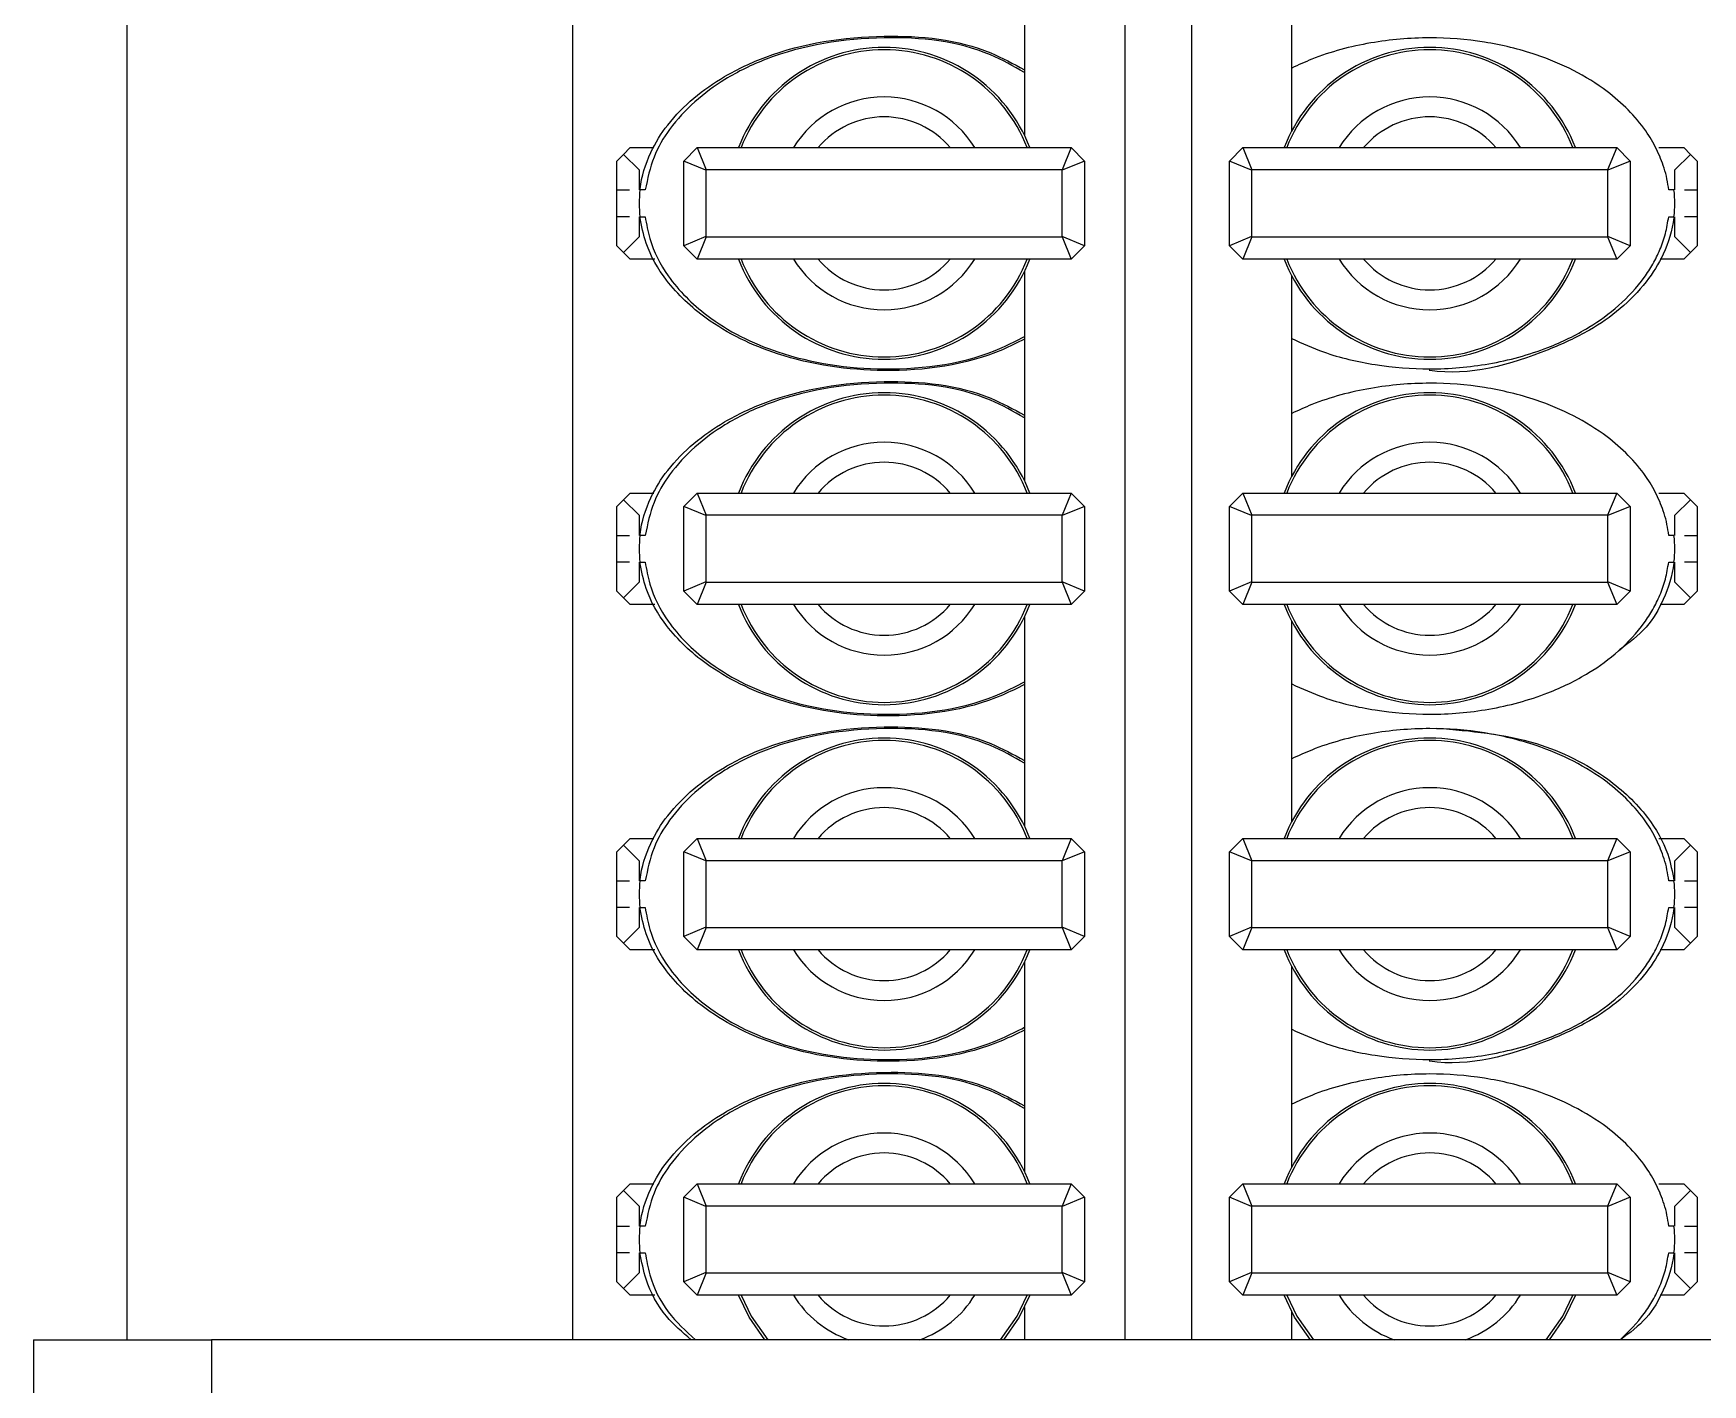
# Model space of a CAD drawing. Header units: millimetres. Extents: x 10 to 584, y 10 to 410.
# Drawn here: x 487.71 to 490.208, y 304.445 to 306.466 of the extents above; entities that cross this region are included whole.
import ezdxf

# ---------------------------------------------------------------- set-up
doc = ezdxf.new("R2010")
doc.units = ezdxf.units.MM

msp = doc.modelspace()

# ---------------------------------------------------------------- linework, layer by layer
at = {"color": 7, "linetype": 'Continuous', "lineweight": 25}
for p, q in [((487.84955, 314.51165), (487.84955, 304.51165)), ((488.51622, 314.51165), (488.51622, 304.51165)), ((489.34289, 314.51165), (489.34289, 304.51165)), ((489.44289, 314.51165), (489.44289, 304.51165)), ((489.19289, 306.62661), (489.19289, 306.31335)), ((489.59289, 306.31997), (489.59289, 306.61999)), ((488.58289, 306.27498), (488.59289, 306.28498)), ((488.58289, 306.23165), (488.58289, 306.27498)), ((488.59289, 306.28498), (488.60289, 306.29498)), ((488.59289, 306.28498), (488.61622, 306.26165)), ((488.60289, 306.29498), (488.63811, 306.29498)), ((488.68289, 306.27498), (488.70289, 306.29498)), ((488.71622, 306.26117), (488.68289, 306.27498)), ((488.68289, 306.14831), (488.68289, 306.27498)), ((488.70289, 306.29498), (489.26289, 306.29498)), ((488.70289, 306.29498), (488.71669, 306.26165)), ((489.26289, 306.29498), (489.24908, 306.26165)), ((489.28289, 306.27498), (489.24955, 306.26117)), ((489.26289, 306.29498), (489.28289, 306.27498)), ((489.28289, 306.27498), (489.28289, 306.14831)), ((489.49955, 306.27498), (489.51955, 306.29498)), ((489.49955, 306.14831), (489.49955, 306.27498)), ((489.53289, 306.26117), (489.49955, 306.27498)), ((489.51955, 306.29498), (490.07955, 306.29498)), ((489.51955, 306.29498), (489.53336, 306.26165)), ((490.07955, 306.29498), (490.06575, 306.26165)), ((490.09955, 306.27498), (490.06622, 306.26117)), ((490.07955, 306.29498), (490.09955, 306.27498)), ((490.09955, 306.27498), (490.09955, 306.14831)), ((490.14259, 306.29498), (490.17955, 306.29498)), ((490.16622, 306.26165), (490.18955, 306.28498)), ((490.17955, 306.29498), (490.18955, 306.28498)), ((490.18955, 306.28498), (490.19955, 306.27498)), ((490.19955, 306.27498), (490.19955, 306.23165)), ((488.61622, 306.26165), (488.61622, 306.23165)), ((488.71669, 306.26165), (488.71622, 306.26117)), ((488.71622, 306.26117), (488.71622, 306.16212)), ((489.24908, 306.26165), (488.71669, 306.26165)), ((489.24955, 306.26117), (489.24908, 306.26165)), ((489.24955, 306.16212), (489.24955, 306.26117)), ((489.53336, 306.26165), (489.53289, 306.26117)), ((489.53289, 306.26117), (489.53289, 306.16212)), ((490.06575, 306.26165), (489.53336, 306.26165)), ((490.06622, 306.26117), (490.06575, 306.26165)), ((490.06622, 306.16212), (490.06622, 306.26117)), ((490.16622, 306.23165), (490.16622, 306.26165)), ((488.62532, 306.23165), (488.6174, 306.23165)), ((490.16505, 306.23165), (490.15721, 306.23165)), ((488.58289, 306.14831), (488.58289, 306.19165)), ((488.61622, 306.19165), (488.61622, 306.16165)), ((488.6174, 306.19165), (488.62523, 306.19165)), ((490.15712, 306.19165), (490.16505, 306.19165)), ((490.16622, 306.16165), (490.16622, 306.19165)), ((490.19955, 306.19165), (490.19955, 306.14831)), ((488.59289, 306.13831), (488.58289, 306.14831)), ((488.61622, 306.16165), (488.59289, 306.13831)), ((488.71622, 306.16212), (488.68289, 306.14831)), ((488.70289, 306.12831), (488.68289, 306.14831)), ((488.71669, 306.16165), (488.70289, 306.12831)), ((488.71622, 306.16212), (488.71669, 306.16165)), ((488.71669, 306.16165), (489.24908, 306.16165)), ((489.24908, 306.16165), (489.24955, 306.16212)), ((489.24908, 306.16165), (489.26289, 306.12831)), ((489.28289, 306.14831), (489.24955, 306.16212)), ((489.28289, 306.14831), (489.26289, 306.12831)), ((489.53289, 306.16212), (489.49955, 306.14831)), ((489.51955, 306.12831), (489.49955, 306.14831)), ((489.53336, 306.16165), (489.51955, 306.12831)), ((489.53289, 306.16212), (489.53336, 306.16165)), ((489.53336, 306.16165), (490.06575, 306.16165)), ((490.06575, 306.16165), (490.06622, 306.16212)), ((490.06575, 306.16165), (490.07955, 306.12831)), ((490.09955, 306.14831), (490.06622, 306.16212)), ((490.09955, 306.14831), (490.07955, 306.12831)), ((490.18955, 306.13831), (490.16622, 306.16165)), ((490.19955, 306.14831), (490.18955, 306.13831)), ((488.60289, 306.12831), (488.59289, 306.13831)), ((488.63986, 306.12831), (488.60289, 306.12831)), ((489.26289, 306.12831), (488.70289, 306.12831)), ((490.07955, 306.12831), (489.51955, 306.12831)), ((490.17955, 306.12831), (490.14433, 306.12831)), ((490.18955, 306.13831), (490.17955, 306.12831)), ((489.19289, 306.10994), (489.19289, 305.79669)), ((489.59289, 305.8033), (489.59289, 306.10333)), ((488.59289, 305.76831), (488.60289, 305.77831)), ((488.60289, 305.77831), (488.63811, 305.77831)), ((488.68289, 305.75831), (488.70289, 305.77831)), ((488.70289, 305.77831), (488.71669, 305.74498)), ((488.70289, 305.77831), (489.26289, 305.77831)), ((489.26289, 305.77831), (489.24908, 305.74498)), ((489.26289, 305.77831), (489.28289, 305.75831)), ((489.49955, 305.75831), (489.51955, 305.77831)), ((489.51955, 305.77831), (490.07955, 305.77831)), ((489.51955, 305.77831), (489.53336, 305.74498)), ((490.07955, 305.77831), (490.06575, 305.74498)), ((490.07955, 305.77831), (490.09955, 305.75831)), ((490.14259, 305.77831), (490.17955, 305.77831)), ((490.17955, 305.77831), (490.18955, 305.76831)), ((488.58289, 305.75831), (488.59289, 305.76831)), ((488.58289, 305.71498), (488.58289, 305.75831)), ((488.59289, 305.76831), (488.61622, 305.74498)), ((488.71622, 305.74451), (488.68289, 305.75831)), ((488.68289, 305.63165), (488.68289, 305.75831)), ((489.28289, 305.75831), (489.24955, 305.74451)), ((489.28289, 305.75831), (489.28289, 305.63165)), ((489.49955, 305.63165), (489.49955, 305.75831)), ((489.53289, 305.74451), (489.49955, 305.75831)), ((490.09955, 305.75831), (490.06622, 305.74451)), ((490.09955, 305.75831), (490.09955, 305.63165)), ((490.16622, 305.74498), (490.18955, 305.76831)), ((490.18955, 305.76831), (490.19955, 305.75831)), ((490.19955, 305.75831), (490.19955, 305.71498)), ((488.61622, 305.74498), (488.61622, 305.71498)), ((488.71669, 305.74498), (488.71622, 305.74451)), ((488.71622, 305.74451), (488.71622, 305.64545)), ((489.24908, 305.74498), (488.71669, 305.74498)), ((489.24955, 305.74451), (489.24908, 305.74498)), ((489.24955, 305.64545), (489.24955, 305.74451)), ((489.53336, 305.74498), (489.53289, 305.74451)), ((489.53289, 305.74451), (489.53289, 305.64545)), ((490.06575, 305.74498), (489.53336, 305.74498)), ((490.06622, 305.74451), (490.06575, 305.74498)), ((490.06622, 305.64545), (490.06622, 305.74451)), ((490.16622, 305.71498), (490.16622, 305.74498)), ((488.62532, 305.71498), (488.6174, 305.71498)), ((490.16505, 305.71498), (490.15721, 305.71498)), ((488.58289, 305.63165), (488.58289, 305.67498)), ((488.61622, 305.67498), (488.61622, 305.64498)), ((488.6174, 305.67498), (488.62523, 305.67498)), ((490.15712, 305.67498), (490.16505, 305.67498)), ((490.16622, 305.64498), (490.16622, 305.67498)), ((490.19955, 305.67498), (490.19955, 305.63165)), ((488.59289, 305.62165), (488.58289, 305.63165)), ((488.61622, 305.64498), (488.59289, 305.62165)), ((488.60289, 305.61165), (488.59289, 305.62165)), ((488.71622, 305.64545), (488.68289, 305.63165)), ((488.70289, 305.61165), (488.68289, 305.63165)), ((488.71669, 305.64498), (488.70289, 305.61165)), ((488.71622, 305.64545), (488.71669, 305.64498)), ((488.71669, 305.64498), (489.24908, 305.64498)), ((489.24908, 305.64498), (489.24955, 305.64545)), ((489.24908, 305.64498), (489.26289, 305.61165)), ((489.28289, 305.63165), (489.24955, 305.64545)), ((489.28289, 305.63165), (489.26289, 305.61165)), ((489.53289, 305.64545), (489.49955, 305.63165)), ((489.51955, 305.61165), (489.49955, 305.63165)), ((489.53336, 305.64498), (489.51955, 305.61165)), ((489.53289, 305.64545), (489.53336, 305.64498)), ((489.53336, 305.64498), (490.06575, 305.64498)), ((490.06575, 305.64498), (490.06622, 305.64545)), ((490.06575, 305.64498), (490.07955, 305.61165)), ((490.09955, 305.63165), (490.06622, 305.64545)), ((490.09955, 305.63165), (490.07955, 305.61165)), ((490.18955, 305.62165), (490.16622, 305.64498)), ((490.18955, 305.62165), (490.17955, 305.61165)), ((490.19955, 305.63165), (490.18955, 305.62165)), ((488.63986, 305.61165), (488.60289, 305.61165)), ((489.26289, 305.61165), (488.70289, 305.61165)), ((490.07955, 305.61165), (489.51955, 305.61165)), ((490.17955, 305.61165), (490.14433, 305.61165)), ((489.19289, 305.59327), (489.19289, 305.28002)), ((489.59289, 305.28663), (489.59289, 305.58666)), ((488.58289, 305.24165), (488.59289, 305.25165)), ((488.59289, 305.25165), (488.60289, 305.26165)), ((488.59289, 305.25165), (488.61622, 305.22831)), ((488.60289, 305.26165), (488.63811, 305.26165)), ((488.68289, 305.24165), (488.70289, 305.26165)), ((488.70289, 305.26165), (489.26289, 305.26165)), ((488.70289, 305.26165), (488.71669, 305.22831)), ((489.26289, 305.26165), (489.24908, 305.22831)), ((489.26289, 305.26165), (489.28289, 305.24165)), ((489.49955, 305.24165), (489.51955, 305.26165)), ((489.51955, 305.26165), (489.53336, 305.22831)), ((489.51955, 305.26165), (490.07955, 305.26165)), ((490.07955, 305.26165), (490.06575, 305.22831)), ((490.07955, 305.26165), (490.09955, 305.24165)), ((490.14259, 305.26165), (490.17955, 305.26165)), ((490.16622, 305.22831), (490.18955, 305.25165)), ((490.17955, 305.26165), (490.18955, 305.25165)), ((490.18955, 305.25165), (490.19955, 305.24165)), ((488.58289, 305.19831), (488.58289, 305.24165)), ((488.61622, 305.22831), (488.61622, 305.19831)), ((488.68289, 305.11498), (488.68289, 305.24165)), ((488.71622, 305.22784), (488.68289, 305.24165)), ((488.71669, 305.22831), (488.71622, 305.22784)), ((488.71622, 305.22784), (488.71622, 305.12879)), ((489.24908, 305.22831), (488.71669, 305.22831)), ((489.24955, 305.22784), (489.24908, 305.22831)), ((489.28289, 305.24165), (489.24955, 305.22784)), ((489.24955, 305.12879), (489.24955, 305.22784)), ((489.28289, 305.24165), (489.28289, 305.11498)), ((489.49955, 305.11498), (489.49955, 305.24165)), ((489.53289, 305.22784), (489.49955, 305.24165)), ((489.53336, 305.22831), (489.53289, 305.22784)), ((489.53289, 305.22784), (489.53289, 305.12879)), ((490.06575, 305.22831), (489.53336, 305.22831)), ((490.06622, 305.22784), (490.06575, 305.22831)), ((490.09955, 305.24165), (490.06622, 305.22784)), ((490.06622, 305.12879), (490.06622, 305.22784)), ((490.09955, 305.24165), (490.09955, 305.11498)), ((490.16622, 305.19831), (490.16622, 305.22831)), ((490.19955, 305.24165), (490.19955, 305.19831)), ((488.62532, 305.19831), (488.6174, 305.19831)), ((490.16505, 305.19831), (490.15721, 305.19831)), ((488.58289, 305.11498), (488.58289, 305.15831)), ((488.61622, 305.15831), (488.61622, 305.12831)), ((488.6174, 305.15831), (488.62523, 305.15831)), ((490.15712, 305.15831), (490.16505, 305.15831)), ((490.16622, 305.12831), (490.16622, 305.15831)), ((490.19955, 305.15831), (490.19955, 305.11498)), ((488.61622, 305.12831), (488.59289, 305.10498)), ((488.71622, 305.12879), (488.68289, 305.11498)), ((488.71669, 305.12831), (488.70289, 305.09498)), ((488.71622, 305.12879), (488.71669, 305.12831)), ((488.71669, 305.12831), (489.24908, 305.12831)), ((489.24908, 305.12831), (489.24955, 305.12879)), ((489.24908, 305.12831), (489.26289, 305.09498)), ((489.28289, 305.11498), (489.24955, 305.12879)), ((489.53289, 305.12879), (489.49955, 305.11498)), ((489.53336, 305.12831), (489.51955, 305.09498)), ((489.53289, 305.12879), (489.53336, 305.12831)), ((489.53336, 305.12831), (490.06575, 305.12831)), ((490.06575, 305.12831), (490.06622, 305.12879)), ((490.06575, 305.12831), (490.07955, 305.09498)), ((490.09955, 305.11498), (490.06622, 305.12879)), ((490.18955, 305.10498), (490.16622, 305.12831)), ((488.59289, 305.10498), (488.58289, 305.11498)), ((488.60289, 305.09498), (488.59289, 305.10498)), ((488.70289, 305.09498), (488.68289, 305.11498)), ((489.28289, 305.11498), (489.26289, 305.09498)), ((489.51955, 305.09498), (489.49955, 305.11498)), ((490.09955, 305.11498), (490.07955, 305.09498)), ((490.18955, 305.10498), (490.17955, 305.09498)), ((490.19955, 305.11498), (490.18955, 305.10498)), ((488.63986, 305.09498), (488.60289, 305.09498)), ((489.26289, 305.09498), (488.70289, 305.09498)), ((489.19289, 305.07661), (489.19289, 304.76335)), ((490.07955, 305.09498), (489.51955, 305.09498)), ((490.17955, 305.09498), (490.14433, 305.09498)), ((489.59289, 304.76997), (489.59289, 305.06999)), ((488.58289, 304.72498), (488.59289, 304.73498)), ((488.58289, 304.68165), (488.58289, 304.72498)), ((488.59289, 304.73498), (488.60289, 304.74498)), ((488.59289, 304.73498), (488.61622, 304.71165)), ((488.60289, 304.74498), (488.63811, 304.74498)), ((488.68289, 304.72498), (488.70289, 304.74498)), ((488.68289, 304.59831), (488.68289, 304.72498)), ((488.71622, 304.71117), (488.68289, 304.72498)), ((488.70289, 304.74498), (489.26289, 304.74498)), ((488.70289, 304.74498), (488.71669, 304.71165)), ((489.26289, 304.74498), (489.24908, 304.71165)), ((489.28289, 304.72498), (489.24955, 304.71117)), ((489.26289, 304.74498), (489.28289, 304.72498)), ((489.28289, 304.72498), (489.28289, 304.59831)), ((489.49955, 304.72498), (489.51955, 304.74498)), ((489.53289, 304.71117), (489.49955, 304.72498)), ((489.49955, 304.59831), (489.49955, 304.72498)), ((489.51955, 304.74498), (490.07955, 304.74498)), ((489.51955, 304.74498), (489.53336, 304.71165)), ((490.07955, 304.74498), (490.06575, 304.71165)), ((490.09955, 304.72498), (490.06622, 304.71117)), ((490.07955, 304.74498), (490.09955, 304.72498)), ((490.09955, 304.72498), (490.09955, 304.59831)), ((490.14259, 304.74498), (490.17955, 304.74498)), ((490.16622, 304.71165), (490.18955, 304.73498)), ((490.17955, 304.74498), (490.18955, 304.73498)), ((490.18955, 304.73498), (490.19955, 304.72498)), ((490.19955, 304.72498), (490.19955, 304.68165)), ((488.61622, 304.71165), (488.61622, 304.68165)), ((488.71669, 304.71165), (488.71622, 304.71117)), ((488.71622, 304.71117), (488.71622, 304.61212)), ((489.24908, 304.71165), (488.71669, 304.71165)), ((489.24955, 304.71117), (489.24908, 304.71165)), ((489.24955, 304.61212), (489.24955, 304.71117)), ((489.53336, 304.71165), (489.53289, 304.71117)), ((489.53289, 304.71117), (489.53289, 304.61212)), ((490.06575, 304.71165), (489.53336, 304.71165)), ((490.06622, 304.71117), (490.06575, 304.71165)), ((490.06622, 304.61212), (490.06622, 304.71117)), ((490.16622, 304.68165), (490.16622, 304.71165)), ((488.62532, 304.68165), (488.6174, 304.68165)), ((490.16505, 304.68165), (490.15721, 304.68165)), ((488.58289, 304.59831), (488.58289, 304.64165)), ((488.61622, 304.64165), (488.61622, 304.61165)), ((488.6174, 304.64165), (488.62523, 304.64165)), ((490.15712, 304.64165), (490.16505, 304.64165)), ((490.16622, 304.61165), (490.16622, 304.64165)), ((490.19955, 304.64165), (490.19955, 304.59831)), ((488.59289, 304.58831), (488.58289, 304.59831)), ((488.61622, 304.61165), (488.59289, 304.58831)), ((488.71622, 304.61212), (488.68289, 304.59831)), ((488.70289, 304.57831), (488.68289, 304.59831)), ((488.71669, 304.61165), (488.70289, 304.57831)), ((488.71622, 304.61212), (488.71669, 304.61165)), ((488.71669, 304.61165), (489.24908, 304.61165)), ((489.24908, 304.61165), (489.24955, 304.61212)), ((489.24908, 304.61165), (489.26289, 304.57831)), ((489.28289, 304.59831), (489.24955, 304.61212)), ((489.28289, 304.59831), (489.26289, 304.57831)), ((489.53289, 304.61212), (489.49955, 304.59831)), ((489.51955, 304.57831), (489.49955, 304.59831)), ((489.53336, 304.61165), (489.51955, 304.57831)), ((489.53289, 304.61212), (489.53336, 304.61165)), ((489.53336, 304.61165), (490.06575, 304.61165)), ((490.06575, 304.61165), (490.06622, 304.61212)), ((490.06575, 304.61165), (490.07955, 304.57831)), ((490.09955, 304.59831), (490.06622, 304.61212)), ((490.09955, 304.59831), (490.07955, 304.57831)), ((490.18955, 304.58831), (490.16622, 304.61165)), ((490.19955, 304.59831), (490.18955, 304.58831)), ((488.60289, 304.57831), (488.59289, 304.58831)), ((488.63986, 304.57831), (488.60289, 304.57831)), ((489.26289, 304.57831), (488.70289, 304.57831)), ((490.07955, 304.57831), (489.51955, 304.57831)), ((490.17955, 304.57831), (490.14433, 304.57831)), ((490.18955, 304.58831), (490.17955, 304.57831)), ((489.19289, 304.55994), (489.19289, 304.51165)), ((489.59289, 304.51165), (489.59289, 304.55333)), ((487.70955, 304.51165), (487.70955, 303.17831)), ((487.70955, 304.51165), (487.97622, 304.51165)), ((487.97622, 304.51165), (487.97622, 303.17831)), ((493.24289, 304.51165), (487.97622, 304.51165))]:
    msp.add_line(p, q, dxfattribs=at)
at = {"color": 7, "linetype": 'Continuous', "lineweight": 25, "flags": 128}
for points in [[(488.80416, 304.51165), (488.78062, 304.54532), (488.76494, 304.57831)], [(489.20083, 304.57831), (489.18516, 304.54532), (489.16162, 304.51165)], [(489.62082, 304.51165), (489.59728, 304.54532), (489.58161, 304.57831)], [(490.0175, 304.57831), (490.00182, 304.54532), (489.97828, 304.51165)]]:
    msp.add_lwpolyline(points, dxfattribs=at)
at = {"color": 59, "linetype": 'Continuous', "lineweight": 25, "flags": 128}
for points in [[(488.76871, 304.57831), (488.7839, 304.54668), (488.80878, 304.51165)], [(489.157, 304.51165), (489.18188, 304.54668), (489.19706, 304.57831)], [(489.58538, 304.57831), (489.60056, 304.54668), (489.62544, 304.51165)], [(489.97366, 304.51165), (489.99854, 304.54668), (490.01373, 304.57831)]]:
    msp.add_lwpolyline(points, dxfattribs=at)
at = {"color": 7, "linetype": 'Continuous', "lineweight": 25}
for centre, start, end in [((488.98289, 306.21165), 20.92483, 159.07517), ((489.79955, 306.21165), 20.92483, 159.07517), ((488.98289, 306.21165), 200.92483, 339.07517), ((489.79955, 306.21165), 200.92483, 339.07517), ((488.98289, 305.69498), 20.92483, 159.07517), ((489.79955, 305.69498), 20.92483, 159.07517), ((488.98289, 305.69498), 200.92483, 339.07517), ((489.79955, 305.69498), 200.92483, 339.07517), ((488.98289, 305.17831), 20.92483, 159.07517), ((489.79955, 305.17831), 20.92483, 159.07517), ((488.98289, 305.17831), 200.92483, 339.07517), ((489.79955, 305.17831), 200.92483, 339.07517), ((488.98289, 304.66165), 20.92483, 159.07517), ((489.79955, 304.66165), 20.92483, 159.07517)]:
    msp.add_arc(centre, 0.23333, start, end, dxfattribs=at)
at = {"color": 59, "linetype": 'Continuous', "lineweight": 25}
for centre, radius, start, end in [((488.98289, 306.21165), 0.22981, 21.26068, 158.73932), ((489.79955, 306.21165), 0.22981, 21.26068, 158.73932), ((488.98289, 306.21165), 0.15921, 31.5611, 148.4389), ((489.79955, 306.21165), 0.15921, 31.5611, 148.4389), ((488.98289, 306.21165), 0.1294, 40.09101, 139.90899), ((489.79955, 306.21165), 0.1294, 40.09101, 139.90899), ((488.98289, 306.21165), 0.22981, 201.26068, 338.73932), ((488.98289, 306.21165), 0.15921, 211.5611, 328.4389), ((488.98289, 306.21165), 0.1294, 220.09101, 319.90899), ((489.79955, 306.21165), 0.22981, 201.26068, 338.73932), ((489.79955, 306.21165), 0.15921, 211.5611, 328.4389), ((489.79955, 306.21165), 0.1294, 220.09101, 319.90899), ((488.98289, 305.69498), 0.22981, 21.26068, 158.73932), ((489.79955, 305.69498), 0.22981, 21.26068, 158.73932), ((488.98289, 305.69498), 0.15921, 31.5611, 148.4389), ((489.79955, 305.69498), 0.15921, 31.5611, 148.4389), ((488.98289, 305.69498), 0.1294, 40.09101, 139.90899), ((489.79955, 305.69498), 0.1294, 40.09101, 139.90899), ((488.98289, 305.69498), 0.22981, 201.26068, 338.73932), ((488.98289, 305.69498), 0.15921, 211.5611, 328.4389), ((488.98289, 305.69498), 0.1294, 220.09101, 319.90899), ((489.79955, 305.69498), 0.22981, 201.26068, 338.73932), ((489.79955, 305.69498), 0.15921, 211.5611, 328.4389), ((489.79955, 305.69498), 0.1294, 220.09101, 319.90899), ((488.98289, 305.17831), 0.22981, 21.26068, 158.73932), ((489.79955, 305.17831), 0.22981, 21.26068, 158.73932), ((488.98289, 305.17831), 0.15921, 31.5611, 148.4389), ((489.79955, 305.17831), 0.15921, 31.5611, 148.4389), ((488.98289, 305.17831), 0.1294, 40.09101, 139.90899), ((489.79955, 305.17831), 0.1294, 40.09101, 139.90899), ((488.98289, 305.17831), 0.22981, 201.26068, 338.73932), ((488.98289, 305.17831), 0.15921, 211.5611, 328.4389), ((488.98289, 305.17831), 0.1294, 220.09101, 319.90899), ((489.79955, 305.17831), 0.22981, 201.26068, 338.73932), ((489.79955, 305.17831), 0.15921, 211.5611, 328.4389), ((489.79955, 305.17831), 0.1294, 220.09101, 319.90899), ((488.98289, 304.66165), 0.22981, 21.26068, 158.73932), ((489.79955, 304.66165), 0.22981, 21.26068, 158.73932), ((488.98289, 304.66165), 0.15921, 31.5611, 148.4389), ((489.79955, 304.66165), 0.15921, 31.5611, 148.4389), ((488.98289, 304.66165), 0.1294, 40.09101, 139.90899), ((489.79955, 304.66165), 0.1294, 40.09101, 139.90899), ((488.98289, 304.66165), 0.15921, 211.5611, 250.41299), ((488.98289, 304.66165), 0.1294, 220.09101, 319.90899), ((488.98289, 304.66165), 0.15921, 289.58701, 328.4389), ((489.79955, 304.66165), 0.15921, 211.5611, 250.41299), ((489.79955, 304.66165), 0.1294, 220.09101, 319.90899), ((489.79955, 304.66165), 0.15921, 289.58701, 328.4389)]:
    msp.add_arc(centre, radius, start, end, dxfattribs=at)
at = {"color": 7, "linetype": 'Continuous', "lineweight": 25}
for centre, start_param, end_param in [((488.98289, 306.21165), 6.2030997, 6.3632709), ((489.79955, 306.21165), 3.0615071, 3.2216782), ((488.98289, 305.69498), 6.2030997, 6.3632709), ((489.79955, 305.69498), 3.0615071, 3.2216782), ((488.98289, 305.17831), 6.2030997, 6.3632709), ((489.79955, 305.17831), 3.0615071, 3.2216782), ((488.98289, 304.66165), 6.2030997, 6.3632709), ((489.79955, 304.66165), 3.0615071, 3.2216782)]:
    msp.add_ellipse(centre, major_axis=(-0.36667, 0), ratio=0.6818182, start_param=start_param, end_param=end_param, dxfattribs=at)
for points, knots in [([(488.6174, 306.23165), (488.61746, 306.23221), (488.61979, 306.25147), (488.63032, 306.28622), (488.66897, 306.3478), (488.72993, 306.39709), (488.83897, 306.44806), (488.97602, 306.46866), (489.11224, 306.45535), (489.1763, 306.42058), (489.19289, 306.41158)], [0, 0, 0, 0, 0.0024772, 0.0850434, 0.1559838, 0.3190948, 0.4192322, 0.6817859, 0.9175862, 1, 1, 1, 1]), ([(490.15721, 306.23165), (490.15642, 306.23717), (490.15484, 306.24825), (490.14931, 306.26898), (490.13944, 306.2935), (490.12172, 306.32308), (490.09703, 306.3524), (490.06112, 306.38351), (490.01494, 306.41193), (489.95333, 306.43759), (489.88088, 306.45507), (489.79728, 306.46155), (489.70985, 306.45395), (489.64055, 306.43582), (489.60282, 306.41863), (489.59289, 306.4141)], [0, 0, 0, 0, 0.0248128, 0.0498491, 0.0954171, 0.1421198, 0.2029812, 0.2654635, 0.3532116, 0.4433749, 0.5618615, 0.683654, 0.8153204, 0.9513932, 1, 1, 1, 1]), ([(488.58289, 306.23165), (488.58377, 306.23165), (488.58509, 306.23165), (488.59743, 306.23165), (488.60151, 306.23165)], [0, 0, 0, 0, 0.6701369, 1, 1, 1, 1]), ([(490.18053, 306.23165), (490.18359, 306.23165), (490.19521, 306.23165), (490.19906, 306.23165), (490.19948, 306.23165), (490.19955, 306.23165)], [0, 0, 0, 0, 0.2301759, 0.8737531, 1, 1, 1, 1]), ([(488.60191, 306.19165), (488.59885, 306.19165), (488.58723, 306.19165), (488.58338, 306.19165), (488.58296, 306.19165), (488.58289, 306.19165)], [0, 0, 0, 0, 0.2301759, 0.8737531, 1, 1, 1, 1]), ([(489.19289, 306.00832), (489.18198, 306.00291), (489.11736, 305.97082), (488.98831, 305.95376), (488.8349, 305.97535), (488.72364, 306.02849), (488.65846, 306.08941), (488.62643, 306.14419), (488.61994, 306.17829), (488.6174, 306.19165)], [0, 0, 0, 0, 0.0534456, 0.3165258, 0.5527989, 0.7274236, 0.8482118, 0.9405282, 1, 1, 1, 1]), ([(489.59289, 306.00944), (489.60855, 306.00236), (489.64847, 305.9843), (489.71833, 305.96844), (489.80178, 305.96171), (489.88934, 305.96922), (489.95884, 305.98799), (490.00785, 306.00935), (490.04407, 306.02911), (490.0838, 306.05789), (490.11487, 306.09135), (490.13384, 306.12073), (490.1446, 306.14259), (490.15301, 306.1663), (490.15574, 306.18314), (490.15712, 306.19165)], [0, 0, 0, 0, 0.0764951, 0.1950303, 0.3168727, 0.4485931, 0.5847217, 0.635502, 0.686672, 0.7684193, 0.8532189, 0.8884218, 0.9240682, 0.9616665, 1, 1, 1, 1]), ([(490.16505, 306.19165), (490.16498, 306.19109), (490.16265, 306.17182), (490.15212, 306.13706), (490.11348, 306.07556), (490.05244, 306.02572), (489.94375, 305.97693), (489.85834, 305.95241), (489.79878, 305.96176), (489.7984, 305.96182)], [0, 0, 0, 0, 0.0036246, 0.124433, 0.228231, 0.4668902, 0.6134083, 0.9975691, 1, 1, 1, 1]), ([(490.19955, 306.19165), (490.19867, 306.19165), (490.19736, 306.19165), (490.18501, 306.19165), (490.18093, 306.19165)], [0, 0, 0, 0, 0.6701369, 1, 1, 1, 1]), ([(488.6174, 305.71498), (488.61746, 305.71554), (488.61979, 305.73481), (488.63032, 305.76955), (488.66897, 305.83113), (488.72993, 305.88043), (488.83897, 305.93139), (488.97602, 305.95199), (489.11224, 305.93868), (489.1763, 305.90392), (489.19289, 305.89491)], [0, 0, 0, 0, 0.0024772, 0.0850434, 0.1559838, 0.3190948, 0.4192322, 0.6817859, 0.9175862, 1, 1, 1, 1]), ([(490.15721, 305.71498), (490.15642, 305.7205), (490.15484, 305.73158), (490.14931, 305.75231), (490.13944, 305.77683), (490.12172, 305.80641), (490.09703, 305.83573), (490.06112, 305.86684), (490.01494, 305.89527), (489.95333, 305.92092), (489.88088, 305.9384), (489.79728, 305.94488), (489.70985, 305.93729), (489.64055, 305.91915), (489.60282, 305.90196), (489.59289, 305.89744)], [0, 0, 0, 0, 0.0248128, 0.0498491, 0.0954171, 0.1421198, 0.2029812, 0.2654635, 0.3532116, 0.4433749, 0.5618615, 0.683654, 0.8153204, 0.9513932, 1, 1, 1, 1]), ([(488.58289, 305.71498), (488.58377, 305.71498), (488.58509, 305.71498), (488.59743, 305.71498), (488.60151, 305.71498)], [0, 0, 0, 0, 0.6701369, 1, 1, 1, 1]), ([(490.18053, 305.71498), (490.18359, 305.71498), (490.19521, 305.71498), (490.19906, 305.71498), (490.19948, 305.71498), (490.19955, 305.71498)], [0, 0, 0, 0, 0.2301759, 0.8737531, 1, 1, 1, 1]), ([(488.60191, 305.67498), (488.59885, 305.67498), (488.58723, 305.67498), (488.58338, 305.67498), (488.58296, 305.67498), (488.58289, 305.67498)], [0, 0, 0, 0, 0.2301759, 0.8737531, 1, 1, 1, 1]), ([(489.19289, 305.49166), (489.18198, 305.48624), (489.11736, 305.45415), (488.98831, 305.43709), (488.8349, 305.45868), (488.72364, 305.51182), (488.65846, 305.57275), (488.62643, 305.62752), (488.61994, 305.66162), (488.6174, 305.67498)], [0, 0, 0, 0, 0.0534456, 0.3165258, 0.5527989, 0.7274236, 0.8482118, 0.9405282, 1, 1, 1, 1]), ([(489.59289, 305.49277), (489.60855, 305.48569), (489.64847, 305.46764), (489.71833, 305.45177), (489.80178, 305.44505), (489.88934, 305.45255), (489.95884, 305.47133), (490.00785, 305.49269), (490.04407, 305.51245), (490.0838, 305.54122), (490.11487, 305.57468), (490.13384, 305.60407), (490.1446, 305.62593), (490.15301, 305.64963), (490.15574, 305.66648), (490.15712, 305.67498)], [0, 0, 0, 0, 0.07649513, 0.19503027, 0.31687268, 0.44859312, 0.58472165, 0.63550201, 0.68667201, 0.76841935, 0.85321888, 0.88842175, 0.92406824, 0.96166647, 1, 1, 1, 1]), ([(490.16505, 305.67498), (490.16498, 305.67442), (490.16265, 305.65515), (490.15175, 305.62081), (490.12517, 305.57443), (490.09779, 305.55426), (490.08358, 305.5438)], [0, 0, 0, 0, 0.0106546, 0.3657741, 0.6708911, 1, 1, 1, 1]), ([(490.19955, 305.67498), (490.19867, 305.67498), (490.19736, 305.67498), (490.18501, 305.67498), (490.18093, 305.67498)], [0, 0, 0, 0, 0.6701369, 1, 1, 1, 1]), ([(488.6174, 305.19831), (488.61746, 305.19888), (488.61979, 305.21814), (488.63032, 305.25289), (488.66897, 305.31446), (488.72993, 305.36376), (488.83897, 305.41473), (488.97602, 305.43532), (489.11224, 305.42201), (489.1763, 305.38725), (489.19289, 305.37825)], [0, 0, 0, 0, 0.0024772, 0.0850434, 0.1559838, 0.3190948, 0.4192322, 0.6817859, 0.9175862, 1, 1, 1, 1]), ([(490.15721, 305.19831), (490.15642, 305.20383), (490.15484, 305.21492), (490.14931, 305.23565), (490.13944, 305.26017), (490.12172, 305.28974), (490.09703, 305.31907), (490.06112, 305.35017), (490.01494, 305.3786), (489.95333, 305.40425), (489.88088, 305.42173), (489.79728, 305.42822), (489.70985, 305.42062), (489.64055, 305.40248), (489.60282, 305.38529), (489.59289, 305.38077)], [0, 0, 0, 0, 0.0248128, 0.0498491, 0.0954171, 0.1421198, 0.2029812, 0.2654635, 0.3532116, 0.4433749, 0.5618615, 0.683654, 0.8153204, 0.9513932, 1, 1, 1, 1]), ([(489.80995, 305.42669), (489.86048, 305.42239), (489.95094, 305.41469), (490.05877, 305.36122), (490.12399, 305.30059), (490.15601, 305.24577), (490.1625, 305.21167), (490.16505, 305.19831)], [0, 0, 0, 0, 0.33064512, 0.59201714, 0.77280878, 0.91098476, 1, 1, 1, 1]), ([(488.58289, 305.19831), (488.58377, 305.19831), (488.58509, 305.19831), (488.59743, 305.19831), (488.60151, 305.19831)], [0, 0, 0, 0, 0.6701369, 1, 1, 1, 1]), ([(490.18053, 305.19831), (490.18359, 305.19831), (490.19521, 305.19831), (490.19906, 305.19831), (490.19948, 305.19831), (490.19955, 305.19831)], [0, 0, 0, 0, 0.2301759, 0.8737531, 1, 1, 1, 1]), ([(488.60191, 305.15831), (488.59885, 305.15831), (488.58723, 305.15831), (488.58338, 305.15831), (488.58296, 305.15831), (488.58289, 305.15831)], [0, 0, 0, 0, 0.2301759, 0.8737531, 1, 1, 1, 1]), ([(489.19289, 304.97499), (489.18198, 304.96957), (489.11736, 304.93749), (488.98831, 304.92042), (488.8349, 304.94201), (488.72364, 304.99515), (488.65846, 305.05608), (488.62643, 305.11086), (488.61994, 305.14495), (488.6174, 305.15831)], [0, 0, 0, 0, 0.0534456, 0.3165258, 0.5527989, 0.7274236, 0.8482118, 0.9405282, 1, 1, 1, 1]), ([(489.59289, 304.97611), (489.60855, 304.96903), (489.64847, 304.95097), (489.71833, 304.93511), (489.80178, 304.92838), (489.88934, 304.93589), (489.95884, 304.95466), (490.00785, 304.97602), (490.04407, 304.99578), (490.0838, 305.02456), (490.11487, 305.05802), (490.13384, 305.0874), (490.1446, 305.10926), (490.15301, 305.13296), (490.15574, 305.14981), (490.15712, 305.15831)], [0, 0, 0, 0, 0.0764951, 0.1950303, 0.3168727, 0.4485931, 0.5847217, 0.635502, 0.686672, 0.7684193, 0.8532189, 0.8884218, 0.9240682, 0.9616665, 1, 1, 1, 1]), ([(490.16505, 305.15831), (490.16498, 305.15775), (490.16265, 305.13849), (490.15212, 305.10373), (490.11348, 305.04223), (490.05244, 304.99239), (489.94375, 304.9436), (489.85834, 304.91907), (489.79878, 304.92843), (489.7984, 304.92849)], [0, 0, 0, 0, 0.00362458, 0.12443297, 0.22823096, 0.46689022, 0.61340829, 0.99756915, 1, 1, 1, 1]), ([(490.19955, 305.15831), (490.19867, 305.15831), (490.19736, 305.15831), (490.18501, 305.15831), (490.18093, 305.15831)], [0, 0, 0, 0, 0.6701369, 1, 1, 1, 1]), ([(488.6174, 304.68165), (488.61746, 304.68221), (488.61979, 304.70147), (488.63032, 304.73622), (488.66897, 304.7978), (488.72993, 304.84709), (488.83897, 304.89806), (488.97602, 304.91866), (489.11224, 304.90535), (489.1763, 304.87058), (489.19289, 304.86158)], [0, 0, 0, 0, 0.0024772, 0.0850434, 0.1559838, 0.3190948, 0.4192322, 0.6817859, 0.9175862, 1, 1, 1, 1]), ([(490.15721, 304.68165), (490.15642, 304.68717), (490.15484, 304.69825), (490.14931, 304.71898), (490.13944, 304.7435), (490.12172, 304.77308), (490.09703, 304.8024), (490.06112, 304.83351), (490.01494, 304.86193), (489.95333, 304.88759), (489.88088, 304.90507), (489.79728, 304.91155), (489.70985, 304.90395), (489.64055, 304.88582), (489.60282, 304.86863), (489.59289, 304.8641)], [0, 0, 0, 0, 0.0248128, 0.0498491, 0.0954171, 0.1421198, 0.2029812, 0.2654635, 0.3532116, 0.4433749, 0.5618615, 0.683654, 0.8153204, 0.9513932, 1, 1, 1, 1]), ([(488.58289, 304.68165), (488.58377, 304.68165), (488.58509, 304.68165), (488.59743, 304.68165), (488.60151, 304.68165)], [0, 0, 0, 0, 0.6701369, 1, 1, 1, 1]), ([(490.18053, 304.68165), (490.18359, 304.68165), (490.19521, 304.68165), (490.19906, 304.68165), (490.19948, 304.68165), (490.19955, 304.68165)], [0, 0, 0, 0, 0.2301759, 0.8737531, 1, 1, 1, 1]), ([(488.60191, 304.64165), (488.59885, 304.64165), (488.58723, 304.64165), (488.58338, 304.64165), (488.58296, 304.64165), (488.58289, 304.64165)], [0, 0, 0, 0, 0.2301759, 0.8737531, 1, 1, 1, 1]), ([(488.69384, 304.51165), (488.68093, 304.52276), (488.65203, 304.54763), (488.62659, 304.59437), (488.61998, 304.62834), (488.6174, 304.64165)], [0, 0, 0, 0, 0.3292935, 0.7372121, 1, 1, 1, 1]), ([(490.16505, 304.64165), (490.16498, 304.64109), (490.16265, 304.62182), (490.15174, 304.58749), (490.12552, 304.54159), (490.09867, 304.52176), (490.08497, 304.51165)], [0, 0, 0, 0, 0.010778, 0.3700119, 0.6786639, 1, 1, 1, 1]), ([(490.19955, 304.64165), (490.19867, 304.64165), (490.19736, 304.64165), (490.18501, 304.64165), (490.18093, 304.64165)], [0, 0, 0, 0, 0.6701369, 1, 1, 1, 1])]:
    msp.add_open_spline(points, degree=3, knots=knots, dxfattribs=at)
at = {"color": 59, "linetype": 'Continuous', "lineweight": 25}
for points, knots in [([(489.19289, 306.40759), (489.17622, 306.41699), (489.11253, 306.45288), (488.9759, 306.46637), (488.83902, 306.44519), (488.73063, 306.39273), (488.67161, 306.3419), (488.63548, 306.2808), (488.62878, 306.2484), (488.62532, 306.23165)], [0, 0, 0, 0, 0.0844896, 0.3228074, 0.5881223, 0.689434, 0.8542939, 0.9246556, 1, 1, 1, 1]), ([(488.62523, 306.19165), (488.62715, 306.18061), (488.63261, 306.14916), (488.66081, 306.09539), (488.72418, 306.0326), (488.83499, 305.97797), (488.98832, 305.95602), (489.11765, 305.9736), (489.18188, 306.00677), (489.19289, 306.01245)], [0, 0, 0, 0, 0.0496279, 0.1413185, 0.2638707, 0.4406278, 0.6793156, 0.9450425, 1, 1, 1, 1]), ([(489.19289, 305.89092), (489.17622, 305.90032), (489.11253, 305.93621), (488.9759, 305.94971), (488.83902, 305.92852), (488.73063, 305.87606), (488.67161, 305.82523), (488.63548, 305.76413), (488.62878, 305.73173), (488.62532, 305.71498)], [0, 0, 0, 0, 0.0844896, 0.3228074, 0.5881223, 0.689434, 0.8542939, 0.9246556, 1, 1, 1, 1]), ([(488.62523, 305.67498), (488.62715, 305.66394), (488.63261, 305.6325), (488.66081, 305.57872), (488.72418, 305.51593), (488.83499, 305.4613), (488.98832, 305.43935), (489.11765, 305.45693), (489.18188, 305.4901), (489.19289, 305.49578)], [0, 0, 0, 0, 0.0496279, 0.1413185, 0.2638707, 0.4406278, 0.6793156, 0.9450425, 1, 1, 1, 1]), ([(489.19289, 305.37426), (489.17622, 305.38365), (489.11253, 305.41955), (488.9759, 305.43304), (488.83902, 305.41185), (488.73063, 305.3594), (488.67161, 305.30856), (488.63548, 305.24746), (488.62878, 305.21507), (488.62532, 305.19831)], [0, 0, 0, 0, 0.0844896, 0.3228074, 0.5881223, 0.689434, 0.8542939, 0.9246556, 1, 1, 1, 1]), ([(488.62523, 305.15831), (488.62715, 305.14727), (488.63261, 305.11583), (488.66081, 305.06205), (488.72418, 304.99927), (488.83499, 304.94464), (488.98832, 304.92268), (489.11765, 304.94026), (489.18188, 304.97343), (489.19289, 304.97912)], [0, 0, 0, 0, 0.0496279, 0.1413185, 0.2638707, 0.4406278, 0.6793156, 0.9450425, 1, 1, 1, 1]), ([(489.19289, 304.85759), (489.17622, 304.86699), (489.11253, 304.90288), (488.9759, 304.91637), (488.83902, 304.89519), (488.73063, 304.84273), (488.67161, 304.7919), (488.63548, 304.7308), (488.62878, 304.6984), (488.62532, 304.68165)], [0, 0, 0, 0, 0.0844896, 0.3228074, 0.5881223, 0.689434, 0.8542939, 0.9246556, 1, 1, 1, 1]), ([(488.62523, 304.64165), (488.62718, 304.63064), (488.63272, 304.59928), (488.65604, 304.55176), (488.68601, 304.52476), (488.70056, 304.51165)], [0, 0, 0, 0, 0.2178262, 0.6202739, 1, 1, 1, 1]), ([(490.08467, 304.51165), (490.09736, 304.52417), (490.11571, 304.54225), (490.13381, 304.57076), (490.14461, 304.59258), (490.15301, 304.6163), (490.15574, 304.63314), (490.15712, 304.64165)], [0, 0, 0, 0, 0.3503059, 0.5061236, 0.6639049, 0.8303251, 1, 1, 1, 1])]:
    msp.add_open_spline(points, degree=3, knots=knots, dxfattribs=at)
at = {"color": 7, "linetype": 'Continuous', "lineweight": 25}
for points in [[(488.58289, 306.19165), (488.58289, 306.19831), (488.58289, 306.21165), (488.58289, 306.22498), (488.58289, 306.23165)], [(490.19955, 306.23165), (490.19955, 306.22498), (490.19955, 306.21165), (490.19955, 306.19831), (490.19955, 306.19165)], [(488.58289, 305.67498), (488.58289, 305.68165), (488.58289, 305.69498), (488.58289, 305.70831), (488.58289, 305.71498)], [(490.19955, 305.71498), (490.19955, 305.70831), (490.19955, 305.69498), (490.19955, 305.68165), (490.19955, 305.67498)], [(488.58289, 305.15831), (488.58289, 305.16498), (488.58289, 305.17831), (488.58289, 305.19165), (488.58289, 305.19831)], [(490.19955, 305.19831), (490.19955, 305.19165), (490.19955, 305.17831), (490.19955, 305.16498), (490.19955, 305.15831)], [(488.58289, 304.64165), (488.58289, 304.64831), (488.58289, 304.66165), (488.58289, 304.67498), (488.58289, 304.68165)], [(490.19955, 304.68165), (490.19955, 304.67498), (490.19955, 304.66165), (490.19955, 304.64831), (490.19955, 304.64165)]]:
    msp.add_open_spline(points, degree=3, dxfattribs=at)

doc.saveas('drawing.dxf')
